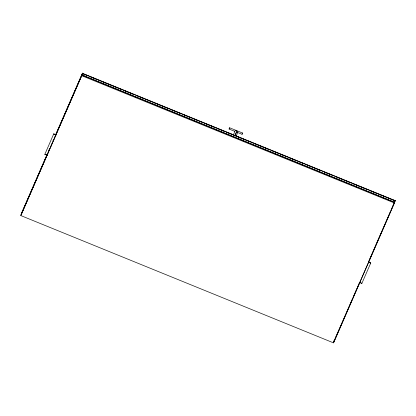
<?xml version="1.0" encoding="UTF-8"?>
<svg xmlns="http://www.w3.org/2000/svg" width="416" height="416" viewBox="0 0 416 416"><rect width="100%" height="100%" fill="white"/><g stroke="black" fill="none" stroke-linecap="round" stroke-linejoin="round"><path stroke-width="0.62" d="M234.972 131.435L229.091 129.038L229.59 127.769L242.559 133.026L242.034 134.306L237.328 132.392M242.055 134.28L242.554 133.011M394.54 201.562L395.2 200.434L394.43 202.982L333.523 342.872L20.8 215.566L81.91 75.005L394.618 202.358L81.91 75.005M46.966 154.679L21.57 213.018L21.206 214.765L21.684 212.706M21.258 214.64L21.674 213.268M47.258 155.293L44.871 154.242L47.278 155.225M56.134 134.878L53.726 133.895L56.113 134.945M20.8 215.566L82.108 74.875L82.477 73.128L81.708 75.681L394.43 202.982M82.056 75.005L82.467 73.637L84.271 74.37M333.523 342.872L394.69 202.119L395.054 200.372M334.35 340.137L333.642 341.952M333.897 341.697L334.407 340.007M359.481 282.391L361.889 283.369L359.502 282.324M368.363 261.976L370.75 263.021L368.342 262.044M233.49 134.95L234.811 131.31M235.071 135.595L236.392 131.955M235.144 135.626L236.688 131.378M236.293 136.094L237.614 132.449M44.85 154.31L53.726 133.895M48.781 150.514L49.561 148.73M52.931 140.988L53.706 139.204M55.52 135.039L82.477 73.128M21.06 214.708L46.987 155.152M47.757 153.395L48.277 152.183M49.041 150.452L49.832 148.621M50.591 146.89L51.126 145.652M51.886 143.926L52.416 142.683M53.18 140.956L53.971 139.121M54.751 137.322L55.266 136.152M55.666 135.096L82.618 73.19M333.902 341.354L335.764 337.069M335.847 336.747L341.198 324.594M341.676 323.497L345.337 315.084M345.821 313.971L352.841 297.856M353.34 296.712L356.98 288.345M357.484 287.186L359.564 282.407M368.878 261.014L369.408 259.802M369.543 259.366L374.847 247.302M374.982 246.865L380.687 233.766M380.78 233.683L390.66 210.99M391.128 209.914L395.2 200.434M361.889 283.369L370.77 262.954M229.091 129.038L229.611 127.743M82.42 73.315L395.143 200.616M82.363 73.44L395.091 200.746M85.478 74.859L87.885 75.842M89.69 76.575L97.516 79.763M98.722 80.252L100.526 80.99M101.733 81.479L110.76 85.155M111.966 85.644L113.771 86.377M114.977 86.871L117.983 88.093M119.189 88.582L121.597 89.565M123.401 90.298L131.227 93.486M132.434 93.974L134.238 94.713M136.646 95.69L144.472 98.878M145.678 99.367L147.482 100.1M148.689 100.594L151.694 101.816M152.901 102.31L157.716 104.27M158.922 104.759L164.939 107.208M166.145 107.697L167.95 108.436M170.357 109.413L178.183 112.601M179.39 113.09L181.194 113.823M183.602 114.806L185.411 115.539M186.612 116.033L191.428 117.993M192.634 118.482L198.65 120.931M199.857 121.42L201.661 122.158M204.069 123.136L211.895 126.324M213.101 126.812L216.112 128.04M217.313 128.528L219.123 129.262M220.324 129.756L225.139 131.716M226.346 132.205L229.356 133.432M230.558 133.921L232.362 134.654M233.568 135.148L235.976 136.126M237.78 136.859L245.606 140.046M246.813 140.535L249.824 141.762M251.025 142.251L252.834 142.99M254.036 143.478L263.068 147.155M264.269 147.644L266.079 148.377M267.28 148.871L269.688 149.848M271.492 150.582L276.312 152.547M277.514 153.036L279.318 153.769M280.524 154.258L283.535 155.485M284.736 155.974L287.144 156.957M288.954 157.69L296.78 160.878M297.981 161.366L299.79 162.1M300.992 162.594L304.002 163.816M305.209 164.31L310.024 166.27M311.225 166.759L313.035 167.492M314.236 167.981L317.247 169.208M318.448 169.697L320.856 170.68M324.47 172.151L330.491 174.6M331.692 175.089L333.502 175.828M335.91 176.805L343.736 179.993M344.937 180.482L346.746 181.215M347.948 181.709L350.958 182.931M352.16 183.42L356.98 185.38M358.181 185.874L364.203 188.323M365.404 188.812L367.214 189.55M369.621 190.528L377.447 193.716M378.648 194.204L381.659 195.432M382.866 195.92L384.67 196.654M385.876 197.148L390.692 199.108M391.893 199.597L394.904 200.819M81.853 75.13L85.462 76.601M236.974 131.196A0.624 0.39 19.9 0 1 237.786 131.524M235.03 130.702A0.853 0.541 19.9 0 1 235.737 130.452A0.853 0.541 19.9 0 1 236.548 130.91"/></g></svg>
